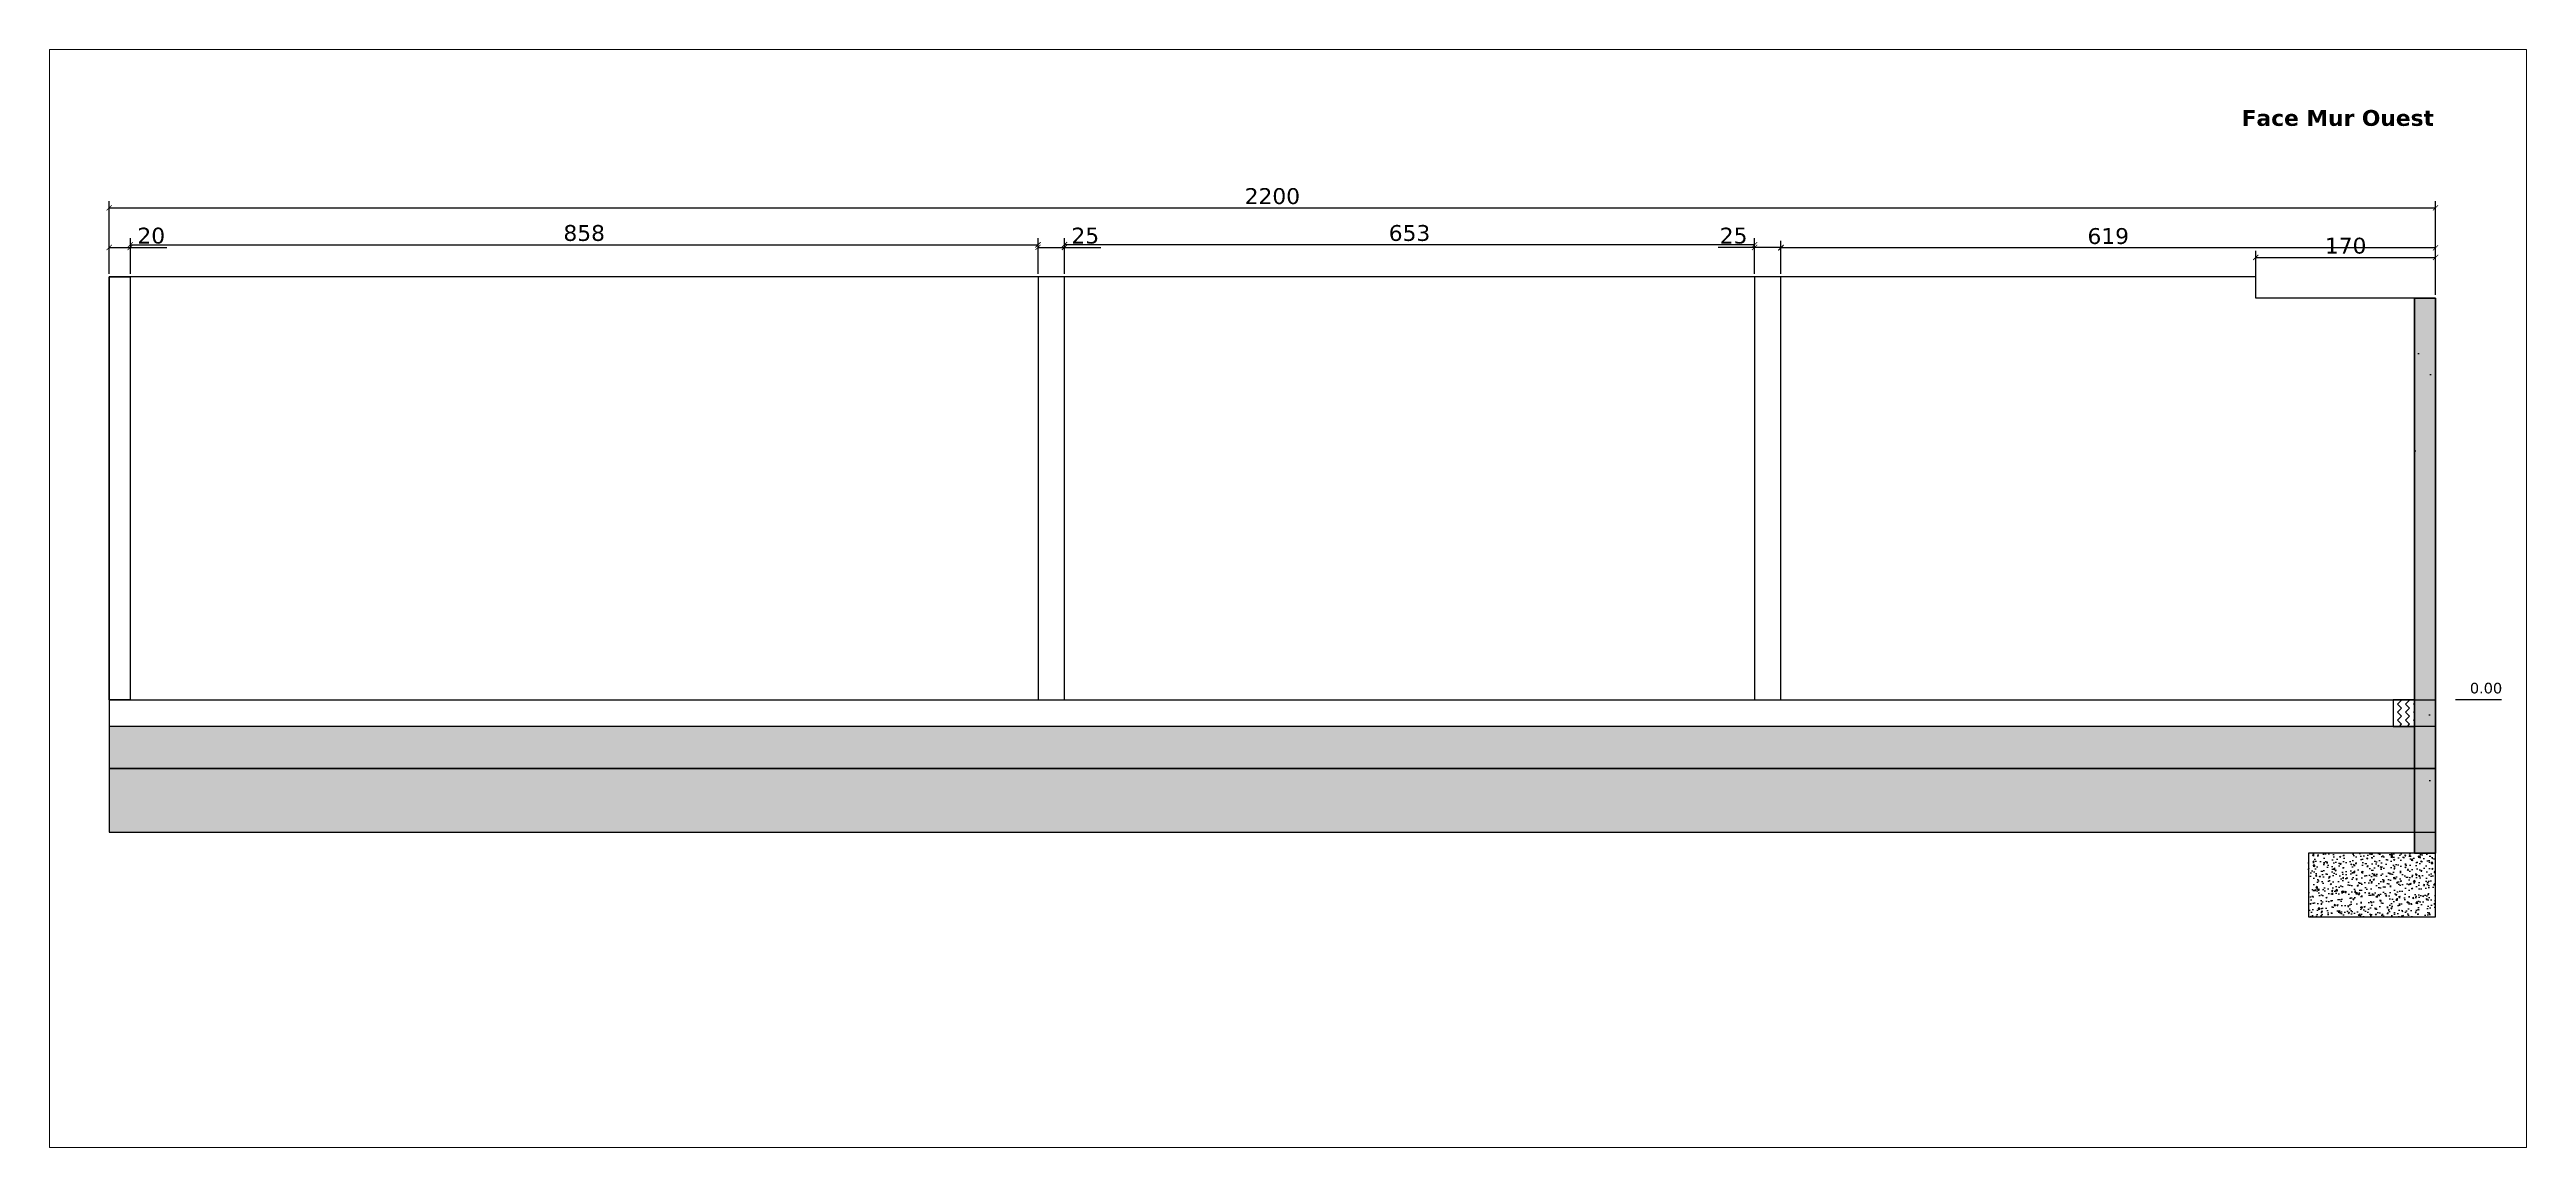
# Paper-space layout 'mur-soutenement' of a CAD drawing. Header units: centimetres. Extents: x -24 to 445, y 42 to 249.
# The model-space entities are those that its viewports show. They can reach past a viewport. Long polylines and large blocks are cut down to what shows.
import ezdxf

# ---------------------------------------------------------------- set-up
doc = ezdxf.new("R2010")
doc.units = ezdxf.units.CM
doc.header["$PDMODE"] = 34
doc.header["$PDSIZE"] = 100
for name, color, linetype in [('Dimensions', 6, 'Continuous'), ('Isolant pourtour radier', 36, 'Continuous'), ('Misapor', 4, 'Continuous'), ('Mur de soutenement', 1, 'Continuous'), ('Title Block', 250, 'Continuous')]:
    doc.layers.add(name, color=color, linetype=linetype)
doc.styles.add('Seb', font='Verdana.ttf')
doc.dimstyles.new('d', dxfattribs={"dimtxt": 1, "dimasz": 1, "dimexe": 1.25, "dimexo": 0.625, "dimtad": 1, "dimdec": 1, "dimlfac": 0.1, "dimtxsty": 'Seb', "dimblk": 'ARCHTICK', "dimblk1": 'ARCHTICK', "dimblk2": 'ARCHTICK', "dimcen": 2.5, "dimclrd": 256, "dimclre": 256, "dimadec": 0, "dimazin": 0, "dimtfac": 1, "dimtdec": 1, "dimtmove": 0, "dimatfit": 3, "dimldrblk": 'ARCHTICK', "dimfxl": 1, "dimlwd": -1, "dimlwe": -1, "dimarcsym": 0})
pattern_1 = [(50, (75386, -14421.8), (1821.85, -159.4), [190.5, -2095.5]), (355, (75386, -14421.8), (-352.4, 1910.6), [152.4, -1676.4]), (100.45, (75537.8, -14435.1), (1469.4, 1751.2), [161.9, -1780.9]), (46.184, (75386, -13913.8), (2710.8, -420.4), [285.75, -3143.25]), (96.636, (75612, -13948.9), (2374, 2474.3), [242.9, -2671.4]), (351.184, (75386, -13913.8), (2374, 2474.3), [228.6, -2514.6]), (21, (75640, -14040.8), (1516.14, -1022.65), [190.5, -2095.5]), (326, (75640, -14040.8), (618, 1841.9), [152.4, -1676.4]), (71.45, (75766.3, -14126), (2134.16, 819.2), [161.9, -1780.9]), (37.5, (75386, -14421.8), (30.89, 845.55), [0, -1656.08, 0, -1701.8, 0, -1682.75]), (7.5, (75386, -14421.8), (668.2, 1001.8), [0, -970.28, 0, -1617.98, 0, -641.35]), (327.5, (74819.55, -14421.8), (1355.91, -57.29), [0, -635, 0, -1981.2, 0, -2628.9]), (317.5, (74565.6, -14421.8), (1481.3, 254.26), [0, -825.5, 0, -1315.72, 0, -1866.9])]
pattern_2 = [(50, (75385.97, -14421.83), (127.5293, -11.1574), [13.335, -146.685]), (355, (75385.97, -14421.83), (-24.6704, 133.7398), [10.668, -117.3484]), (100.4514, (75396.6, -14422.76), (102.859, 122.5824), [11.333, -124.6632]), (46.1842, (75385.97, -14386.27), (189.7553, -29.4296), [20.0025, -220.0275]), (96.6356, (75401.79, -14388.72), (166.183, 173.198), [16.9995, -186.995]), (351.184, (75385.97, -14386.27), (166.183, 173.198), [16.002, -176.022]), (21, (75403.75, -14395.16), (106.13, -71.5856), [13.335, -146.685]), (326, (75403.75, -14395.16), (43.2614, 128.9316), [10.668, -117.348]), (71.4514, (75412.6, -14401.12), (149.3915, 57.346), [11.333, -124.663]), (37.5, (75385.975, -14421.825), (2.16202, 59.18853), [0, -115.9256, 0, -119.126, 0, -117.7925]), (7.5, (75385.975, -14421.825), (46.7738, 70.1264), [0, -67.9196, 0, -113.2586, 0, -44.8945]), (327.5, (75346.326, -14421.825), (94.9134, -4.0101), [0, -44.45, 0, -138.684, 0, -184.023]), (317.5, (75328.546, -14421.825), (103.6904, 17.7985), [0, -57.785, 0, -92.1004, 0, -130.683])]

# ---------------------------------------------------------------- blocks, each defined once
blk = doc.blocks.new('_ArchTick')
at = {"color": 0, "linetype": 'ByBlock', "const_width": 0.15}
blk.add_lwpolyline([(-0.5, -0.5), (0.5, 0.5)], dxfattribs=at)
blk = doc.blocks.new('*D39')
at = {"layer": 'Defpoints', "color": 0}
for p in [(77586, -9118), (55586, -9772), (77586, -9772)]:
    blk.add_point(p, dxfattribs=at)
at = {"layer": 'Dimensions'}
for p, q in [((55586, -9741), (55586, -9055)), ((55586, -9118), (77586, -9118)), ((77586, -9741), (77586, -9055))]:
    blk.add_line(p, q, dxfattribs=at)
at = {"layer": 'Dimensions', "xscale": 50, "yscale": 50, "zscale": 50, "rotation": 180}
blk.add_blockref('_ArchTick', (55586, -9118), dxfattribs=at)
at = {"layer": 'Dimensions', "xscale": 50, "yscale": 50, "zscale": 50}
blk.add_blockref('_ArchTick', (77586, -9118), dxfattribs=at)
at = {"layer": 'Dimensions', "color": 0, "insert": (66586, -9008), "char_height": 150, "attachment_point": 5, "style": 'Seb'}
blk.add_mtext('2200', dxfattribs=at)
blk = doc.blocks.new('*D40')
at = {"layer": 'Defpoints', "color": 0}
for p in [(55786, -9492), (55586, -9772), (55786, -9772)]:
    blk.add_point(p, dxfattribs=at)
at = {"layer": 'Dimensions'}
for p, q in [((55586, -9741), (55586, -9430)), ((55586, -9492), (55786, -9492)), ((55786, -9741), (55786, -9430)), ((55786, -9492), (56132, -9492))]:
    blk.add_line(p, q, dxfattribs=at)
at = {"layer": 'Dimensions', "xscale": 50, "yscale": 50, "zscale": 50, "rotation": 180}
blk.add_blockref('_ArchTick', (55586, -9492), dxfattribs=at)
at = {"layer": 'Dimensions', "xscale": 50, "yscale": 50, "zscale": 50}
blk.add_blockref('_ArchTick', (55786, -9492), dxfattribs=at)
at = {"layer": 'Dimensions', "color": 0, "insert": (55984, -9382), "char_height": 150, "attachment_point": 5, "style": 'Seb'}
blk.add_mtext('20', dxfattribs=at)
blk = doc.blocks.new('*D41')
at = {"layer": 'Defpoints', "color": 0}
for p in [(64370, -9467), (55786, -9772), (64370, -9772)]:
    blk.add_point(p, dxfattribs=at)
at = {"layer": 'Dimensions'}
for p, q in [((55786, -9741), (55786, -9405)), ((55786, -9467), (64370, -9467)), ((64370, -9741), (64370, -9405))]:
    blk.add_line(p, q, dxfattribs=at)
at = {"layer": 'Dimensions', "xscale": 50, "yscale": 50, "zscale": 50, "rotation": 180}
blk.add_blockref('_ArchTick', (55786, -9467), dxfattribs=at)
at = {"layer": 'Dimensions', "xscale": 50, "yscale": 50, "zscale": 50}
blk.add_blockref('_ArchTick', (64370, -9467), dxfattribs=at)
at = {"layer": 'Dimensions', "color": 0, "insert": (60078, -9357), "char_height": 150, "attachment_point": 5, "style": 'Seb'}
blk.add_mtext('858', dxfattribs=at)
blk = doc.blocks.new('*D42')
at = {"layer": 'Defpoints', "color": 0}
for p in [(64620, -9492), (64370, -9772), (64620, -9772)]:
    blk.add_point(p, dxfattribs=at)
at = {"layer": 'Dimensions'}
for p, q in [((64370, -9741), (64370, -9430)), ((64370, -9492), (64620, -9492)), ((64620, -9741), (64620, -9430)), ((64620, -9492), (64964, -9492))]:
    blk.add_line(p, q, dxfattribs=at)
at = {"layer": 'Dimensions', "xscale": 50, "yscale": 50, "zscale": 50, "rotation": 180}
blk.add_blockref('_ArchTick', (64370, -9492), dxfattribs=at)
at = {"layer": 'Dimensions', "xscale": 50, "yscale": 50, "zscale": 50}
blk.add_blockref('_ArchTick', (64620, -9492), dxfattribs=at)
at = {"layer": 'Dimensions', "color": 0, "insert": (64817, -9382), "char_height": 150, "attachment_point": 5, "style": 'Seb'}
blk.add_mtext('25', dxfattribs=at)
blk = doc.blocks.new('*D43')
at = {"layer": 'Defpoints', "color": 0}
for p in [(64620, -9467), (64620, -9772), (71146, -9772)]:
    blk.add_point(p, dxfattribs=at)
at = {"layer": 'Dimensions'}
for p, q in [((64620, -9741), (64620, -9405)), ((71146, -9467), (64620, -9467)), ((71146, -9741), (71146, -9405))]:
    blk.add_line(p, q, dxfattribs=at)
at = {"layer": 'Dimensions', "xscale": 50, "yscale": 50, "zscale": 50, "rotation": 180}
blk.add_blockref('_ArchTick', (64620, -9467), dxfattribs=at)
at = {"layer": 'Dimensions', "xscale": 50, "yscale": 50, "zscale": 50}
blk.add_blockref('_ArchTick', (71146, -9467), dxfattribs=at)
at = {"layer": 'Dimensions', "color": 0, "insert": (67883, -9357), "char_height": 150, "attachment_point": 5, "style": 'Seb'}
blk.add_mtext('653', dxfattribs=at)
blk = doc.blocks.new('*D44')
at = {"layer": 'Defpoints', "color": 0}
for p in [(71146, -9492), (71146, -9772), (71396, -9772)]:
    blk.add_point(p, dxfattribs=at)
at = {"layer": 'Dimensions'}
for p, q in [((71146, -9492), (70801, -9492)), ((71146, -9741), (71146, -9430)), ((71396, -9492), (71146, -9492)), ((71396, -9741), (71396, -9430))]:
    blk.add_line(p, q, dxfattribs=at)
at = {"layer": 'Dimensions', "xscale": 50, "yscale": 50, "zscale": 50, "rotation": 180}
blk.add_blockref('_ArchTick', (71146, -9492), dxfattribs=at)
at = {"layer": 'Dimensions', "xscale": 50, "yscale": 50, "zscale": 50}
blk.add_blockref('_ArchTick', (71396, -9492), dxfattribs=at)
at = {"layer": 'Dimensions', "color": 0, "insert": (70948, -9382), "char_height": 150, "attachment_point": 5, "style": 'Seb'}
blk.add_mtext('25', dxfattribs=at)
blk = doc.blocks.new('*D45')
at = {"layer": 'Defpoints', "color": 0}
for p in [(71396, -9496), (71396, -9772), (77586, -9772)]:
    blk.add_point(p, dxfattribs=at)
at = {"layer": 'Dimensions'}
for p, q in [((71396, -9741), (71396, -9434)), ((77586, -9496), (71396, -9496)), ((77586, -9741), (77586, -9434))]:
    blk.add_line(p, q, dxfattribs=at)
at = {"layer": 'Dimensions', "xscale": 50, "yscale": 50, "zscale": 50, "rotation": 180}
blk.add_blockref('_ArchTick', (71396, -9496), dxfattribs=at)
at = {"layer": 'Dimensions', "xscale": 50, "yscale": 50, "zscale": 50}
blk.add_blockref('_ArchTick', (77586, -9496), dxfattribs=at)
at = {"layer": 'Dimensions', "color": 0, "insert": (74491, -9386), "char_height": 150, "attachment_point": 5, "style": 'Seb'}
blk.add_mtext('619', dxfattribs=at)
blk = doc.blocks.new('*D46')
at = {"layer": 'Defpoints', "color": 0}
for p in [(77586, -9587), (75886, -9972), (77586, -9972)]:
    blk.add_point(p, dxfattribs=at)
at = {"layer": 'Dimensions'}
for p, q in [((75886, -9941), (75886, -9525)), ((75886, -9587), (77586, -9587)), ((77586, -9941), (77586, -9525))]:
    blk.add_line(p, q, dxfattribs=at)
at = {"layer": 'Dimensions', "xscale": 50, "yscale": 50, "zscale": 50, "rotation": 180}
blk.add_blockref('_ArchTick', (75886, -9587), dxfattribs=at)
at = {"layer": 'Dimensions', "xscale": 50, "yscale": 50, "zscale": 50}
blk.add_blockref('_ArchTick', (77586, -9587), dxfattribs=at)
at = {"layer": 'Dimensions', "color": 0, "insert": (76736, -9477), "char_height": 150, "attachment_point": 5, "style": 'Seb'}
blk.add_mtext('170', dxfattribs=at)

msp = doc.modelspace()

# ---------------------------------------------------------------- hatches: boundary and pattern name
at = {"layer": 'Isolant pourtour radier'}
h = msp.add_hatch(dxfattribs=at)
h.set_pattern_fill('ZIGZAG', color=256, scale=17, angle=45)
h.set_pattern_definition([(45, (50585.975, -14421.825), (7e-15, 76.33218), [53.975, -53.975]), (135, (50624.14, -14383.66), (-76.33218, 7e-15), [53.975, -53.975])])
h.paths.add_polyline_path([(77385.97, -13771.83), (77185.97, -13771.83), (77185.97, -14021.83), (77385.97, -14021.83)])
at = {"layer": 'Misapor'}
h = msp.add_hatch(dxfattribs=at)
h.set_pattern_fill('GRAVEL', color=256, scale=10)
h.set_pattern_definition([(228.01279, (50768.855, -14167.825), (-2032, -2286), [34.1721, -3383.0484]), (184.96974, (50745.995, -14193.225), (3047.999999, 254.0000145), [58.6405, -5805.4049]), (132.51045, (50687.575, -14198.305), (2540.000001, -2793.999999), [41.3482, -4093.4723]), (267.27369, (50588.515, -14261.805), (254.0000005, 5080), [53.4005, -5286.6437]), (292.833654, (50585.975, -14315.145), (-1270, 3048), [52.3634, -5183.9808]), (357.27369, (50606.295, -14363.405), (-5080, 254.0000005), [53.4005, -5286.6437]), (37.69424, (50659.635, -14365.945), (-3302, -2540.0000002), [70.6194, -6991.3115]), (72.25533, (50715.515, -14322.765), (1778.0000005, 5588), [66.672, -6600.5257]), (121.429566, (50735.835, -14259.265), (-2032.0000003, 3302), [53.5813, -5304.5546]), (175.23636, (50707.895, -14213.545), (2794, -254), [61.1713, -2997.3937]), (222.397438, (50646.935, -14208.465), (-3048, -2794), [79.1078, -7831.6773]), (138.81407, (50839.975, -14264.345), (-1778, 1524), [27.0005, -2673.0566]), (171.469234, (50819.655, -14246.565), (3302, -507.9999994), [51.3682, -5085.464]), (225, (50768.85, -14238.95), (-4e-14, -254), [35.921, -323.2893]), (203.19859, (50751.075, -14208.465), (1270, 508), [19.3441, -1915.0622]), (291.8014, (50733.295, -14216.085), (-254, 762), [27.3566, -1340.4753]), (30.96376, (50743.455, -14241.485), (762, 508), [44.432, -1436.6298]), (161.56505, (50781.555, -14218.625), (508, -254), [32.1287, -771.0898]), (16.38954, (50585.975, -14216.085), (2540, 762), [45.0088, -4455.8827]), (70.346176, (50629.155, -14203.385), (-1016, -2794), [37.7599, -3738.2216]), (293.19859, (50781.555, -14167.825), (-508, 1270), [38.688, -1895.7184]), (343.61046, (50796.795, -14203.385), (-2540, 762), [45.0088, -4455.8827]), (339.44395, (50585.975, -14373.565), (-1270, 508), [43.4035, -2126.7734]), (294.77514, (50626.615, -14388.805), (-1270.000002, 2793.999999), [36.3672, -3600.3593]), (66.80141, (50784.095, -14421.825), (508, 1270), [38.688, -1895.7184]), (17.354025, (50799.335, -14386.265), (-3302, -1016), [42.5783, -4215.2376]), (69.44395, (50659.635, -14421.825), (-508, -1270), [21.7018, -2148.4752]), (101.30993, (50768.855, -14421.825), (-254, 1016), [12.9515, -1282.1995]), (165.96376, (50766.315, -14409.125), (762, -254), [52.3634, -994.9055]), (186.009006, (50715.515, -14396.425), (2540, 254), [48.5267, -4804.1365]), (303.69007, (50743.455, -14264.345), (-254, 508), [36.6324, -879.1776]), (353.157227, (50763.775, -14294.825), (4318, -507.9999998), [63.9557, -6331.601]), (60.9454, (50827.275, -14302.445), (-1016, -1778), [26.1508, -2588.9392]), (90, (50839.97, -14279.59), (-254, 254), [15.24, -238.76]), (120.25644, (50710.435, -14388.805), (1016, -1778), [35.2867, -3493.394]), (48.01279, (50692.655, -14358.325), (2032, 2286), [68.3443, -3348.8762]), (0, (50738.37, -14307.53), (254, 254), [66.04, -187.96]), (325.304846, (50804.415, -14307.525), (2540.000001, -1777.999999), [40.161, -3975.9317]), (254.0546, (50837.435, -14330.385), (-254, -1016), [36.983, -1812.165]), (207.645975, (50827.275, -14365.945), (-4826, -2539.9999997), [60.2145, -5961.2464]), (175.42608, (50773.935, -14393.885), (-3302, 254), [63.703, -6306.5846])])
h.paths.add_polyline_path([(77385.97, -14021.83), (57365.97, -14021.83), (55585.97, -14021.83), (55585.97, -14421.83), (77385.97, -14421.83)])
at = {"layer": 'Mur de soutenement'}
h = msp.add_hatch(dxfattribs=at)
h.set_pattern_fill('AR-CONC', color=256, scale=10)
h.set_pattern_definition(pattern_1)
h.paths.add_polyline_path([(77385.97, -15221.83), (77585.97, -15221.83), (77585.97, -9971.83), (77385.97, -9971.83)])
h = msp.add_hatch(dxfattribs=at)
h.set_pattern_fill('AR-CONC', color=256, scale=10)
h.set_pattern_definition(pattern_1)
h.paths.add_polyline_path([(77585.97, -9971.83), (77385.97, -9971.83), (77385.97, -15221.83), (77585.97, -15221.83)])
h = msp.add_hatch(dxfattribs=at)
h.set_pattern_fill('AR-CONC', color=256, scale=10)
h.set_pattern_definition(pattern_1)
h.paths.add_polyline_path([(77385.97, -15221.83), (77385.97, -9971.83), (77585.97, -9971.83), (77585.97, -15221.83)])
h = msp.add_hatch(dxfattribs=at)
h.set_pattern_fill('AR-CONC', color=256, scale=0.7)
h.set_pattern_definition(pattern_2)
h.paths.add_polyline_path([(77585.97, -9971.83), (77385.97, -9971.83), (77385.97, -15221.83), (77585.97, -15221.83)])
h = msp.add_hatch(dxfattribs=at)
h.set_pattern_fill('AR-CONC', color=256, scale=0.7)
h.set_pattern_definition([(50, (50585.97, -14421.83), (127.52927, -11.15736), [13.335, -146.685]), (355, (50585.97, -14421.83), (-24.6704, 133.7398), [10.668, -117.3484]), (100.45144, (50596.6, -14422.76), (102.8589, 122.5824), [11.333, -124.6632]), (46.1842, (50585.97, -14386.27), (189.7553, -29.4296), [20.0025, -220.0275]), (96.63556, (50601.79, -14388.72), (166.1829, 173.1983), [16.9995, -186.9949]), (351.18415, (50585.97, -14386.27), (166.1829, 173.1983), [16.002, -176.0218]), (21, (50603.75, -14395.16), (106.13007, -71.58564), [13.335, -146.685]), (326, (50603.75, -14395.16), (43.2614, 128.9316), [10.668, -117.348]), (71.45144, (50612.6, -14401.12), (149.3915, 57.34594), [11.333, -124.66296]), (37.5, (50585.975, -14421.825), (2.16202, 59.18853), [0, -115.9256, 0, -119.126, 0, -117.7925]), (7.5, (50585.975, -14421.825), (46.77376, 70.1264), [0, -67.9196, 0, -113.2586, 0, -44.8945]), (327.5, (50546.326, -14421.825), (94.91342, -4.01012), [0, -44.45, 0, -138.684, 0, -184.023]), (317.5, (50528.546, -14421.825), (103.69043, 17.79854), [0, -57.785, 0, -92.1004, 0, -130.683])])
h.paths.add_polyline_path([(55585.97, -15021.83), (77585.97, -15021.83), (77585.97, -14421.83), (55585.97, -14421.83)])
h = msp.add_hatch(dxfattribs=at)
h.set_pattern_fill('AR-CONC', color=256, scale=0.7)
h.set_pattern_definition(pattern_2)
h.paths.add_polyline_path([(77585.97, -15221.83), (76385.97, -15221.83), (76385.97, -15821.83), (77585.97, -15821.83)])

# ---------------------------------------------------------------- linework, layer by layer
at = {"layer": 'Isolant pourtour radier'}
msp.add_lwpolyline([(77385.97, -13771.83), (77185.97, -13771.83), (77185.97, -14021.83), (77385.97, -14021.83)], close=True, dxfattribs=at)
at = {"layer": 'Misapor'}
msp.add_lwpolyline([(55585.97, -14421.83), (77585.97, -14421.83), (77585.97, -14021.83), (55585.97, -14021.83)], close=True, dxfattribs=at)
at = {"layer": 'Mur de soutenement'}
for points in [[(77585.97, -9971.83), (75885.97, -9971.83), (75885.97, -9771.83), (55585.97, -9771.83), (55585.97, -14421.83), (77585.97, -14421.83)], [(77585.97, -9971.83), (75885.97, -9971.83), (75885.97, -9771.83), (55585.97, -9771.83), (55585.97, -13771.83), (77585.97, -13771.83)], [(77385.97, -15221.83), (77385.97, -9971.83), (77585.97, -9971.83), (77585.97, -15221.83)], [(77585.97, -9971.83), (77385.97, -9971.83), (77385.97, -15221.83), (77585.97, -15221.83)], [(77585.97, -9971.83), (77385.97, -9971.83), (77385.97, -15221.83), (77585.97, -15221.83)], [(55585.97, -15021.83), (77585.97, -15021.83), (77585.97, -14421.83), (55585.97, -14421.83)], [(77585.97, -15221.83), (76385.97, -15221.83), (76385.97, -15821.83), (77585.97, -15821.83)]]:
    msp.add_lwpolyline(points, close=True, dxfattribs=at)
for points in [[(55785.97, -9771.83), (55785.97, -13771.83), (55585.97, -13771.83), (55585.97, -9771.83), (55785.97, -9771.83)], [(64369.76, -9771.83), (64369.76, -13771.83), (64619.76, -13771.83), (64619.76, -9771.83), (64369.76, -9771.83)], [(71145.57, -9771.83), (71145.57, -13771.83), (71395.57, -13771.83), (71395.57, -9771.83), (71145.57, -9771.83)]]:
    msp.add_lwpolyline(points, dxfattribs=at)
at = {"layer": 'Title Block'}
msp.add_line((78210.47, -13771.83), (77776.08, -13771.83), dxfattribs=at)

# ---------------------------------------------------------------- texts
at = {"layer": 'Title Block', "style": 'Seb'}
msp.add_text('0.00', height=100, dxfattribs=at).set_placement((77910.97, -13709.83))
at = {"layer": 'Title Block', "insert": (75752.47, -8192.76), "char_height": 150, "attachment_point": 1, "style": 'Seb'}
msp.add_mtext_dynamic_manual_height_columns('{\\fVerdana|b1|i0|c0|p34;Face Mur Ouest}', width=2687, gutter_width=500, heights=[0], dxfattribs=at)

# ---------------------------------------------------------------- dimensions: what is measured, and where the dimension line sits
at = {"layer": 'Dimensions'}
dim = msp.add_linear_dim(base=(77585.97, -9117.7), p1=(55585.97, -9771.83), p2=(77585.97, -9771.83), dimstyle='d', override={"dimtxt": 3, "dimdec": 0}, dxfattribs=at)
dim.commit()
dim.dimension.update_dxf_attribs({"geometry": '*D39', "text_midpoint": (66585.97, -9117.7), "dimtype": 160})
for base, p1, p2, picture, middle in [((55785.97, -9492.26), (55585.97, -9771.83), (55785.97, -9771.83), '*D40', (55984.08, -9382.43)), ((64369.76, -9467.26), (55785.97, -9771.83), (64369.76, -9771.83), '*D41', (60077.87, -9357.43)), ((64619.76, -9492.26), (64369.76, -9771.83), (64619.76, -9771.83), '*D42', (64816.86, -9382.43)), ((64619.76, -9467.26), (71145.57, -9771.83), (64619.76, -9771.83), '*D43', (67882.66, -9357.43)), ((71145.57, -9492.26), (71395.57, -9771.83), (71145.57, -9771.83), '*D44', (70948.47, -9382.43)), ((71395.57, -9496.01), (77585.97, -9771.83), (71395.57, -9771.83), '*D45', (74490.77, -9386.18)), ((77585.97, -9587.04), (75885.97, -9971.83), (77585.97, -9971.83), '*D46', (76735.97, -9477.21))]:
    dim = msp.add_linear_dim(base=base, p1=p1, p2=p2, dimstyle='d', override={"dimtxt": 3, "dimdec": 0}, dxfattribs=at)
    dim.commit()
    dim.dimension.update_dxf_attribs({"geometry": picture, "text_midpoint": middle})

psp = doc.layouts.new('mur-soutenement')

# ---------------------------------------------------------------- viewports
at = {"layer": 'Title Block', "view_target_point": (16313.45, 2053.84)}
psp.add_viewport(center=(210.32, 145.43), size=(468.48, 207.6678), view_center_point=(50420.58, -14866.18), view_height=10383.3906, dxfattribs=at)

doc.saveas('drawing.dxf')
